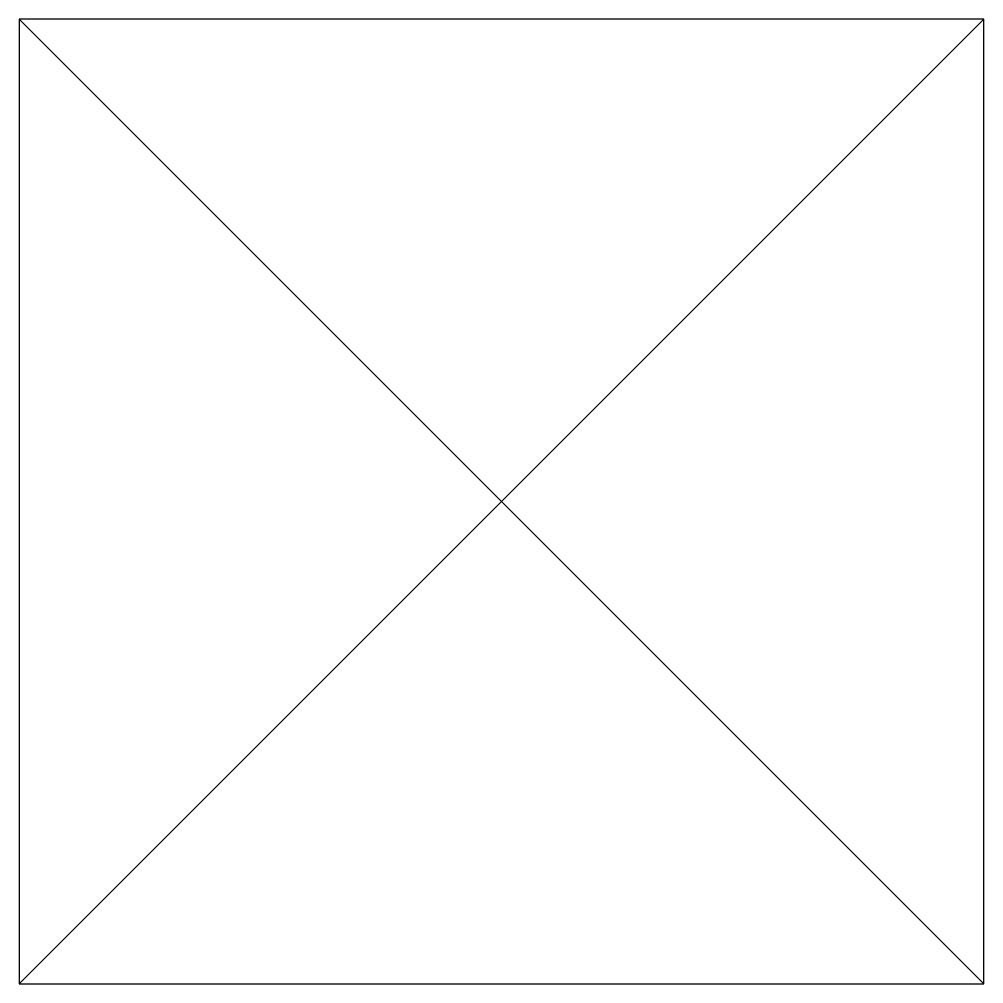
# Model space of a CAD drawing. Header units: metres. Extents: x -0.1 to 0.1, y -0.1 to 0.1.
import ezdxf

# ---------------------------------------------------------------- set-up
doc = ezdxf.new("R2010")
doc.units = ezdxf.units.M

msp = doc.modelspace()

# ---------------------------------------------------------------- linework, layer by layer
for p, q in [((-0.1, -0.1), (0.1, 0.1)), ((-0.1, 0.1), (0.1, -0.1))]:
    msp.add_line(p, q)
msp.add_lwpolyline([(-0.1, -0.1), (0.1, -0.1), (0.1, 0.1), (-0.1, 0.1)], close=True)

doc.saveas('drawing.dxf')
